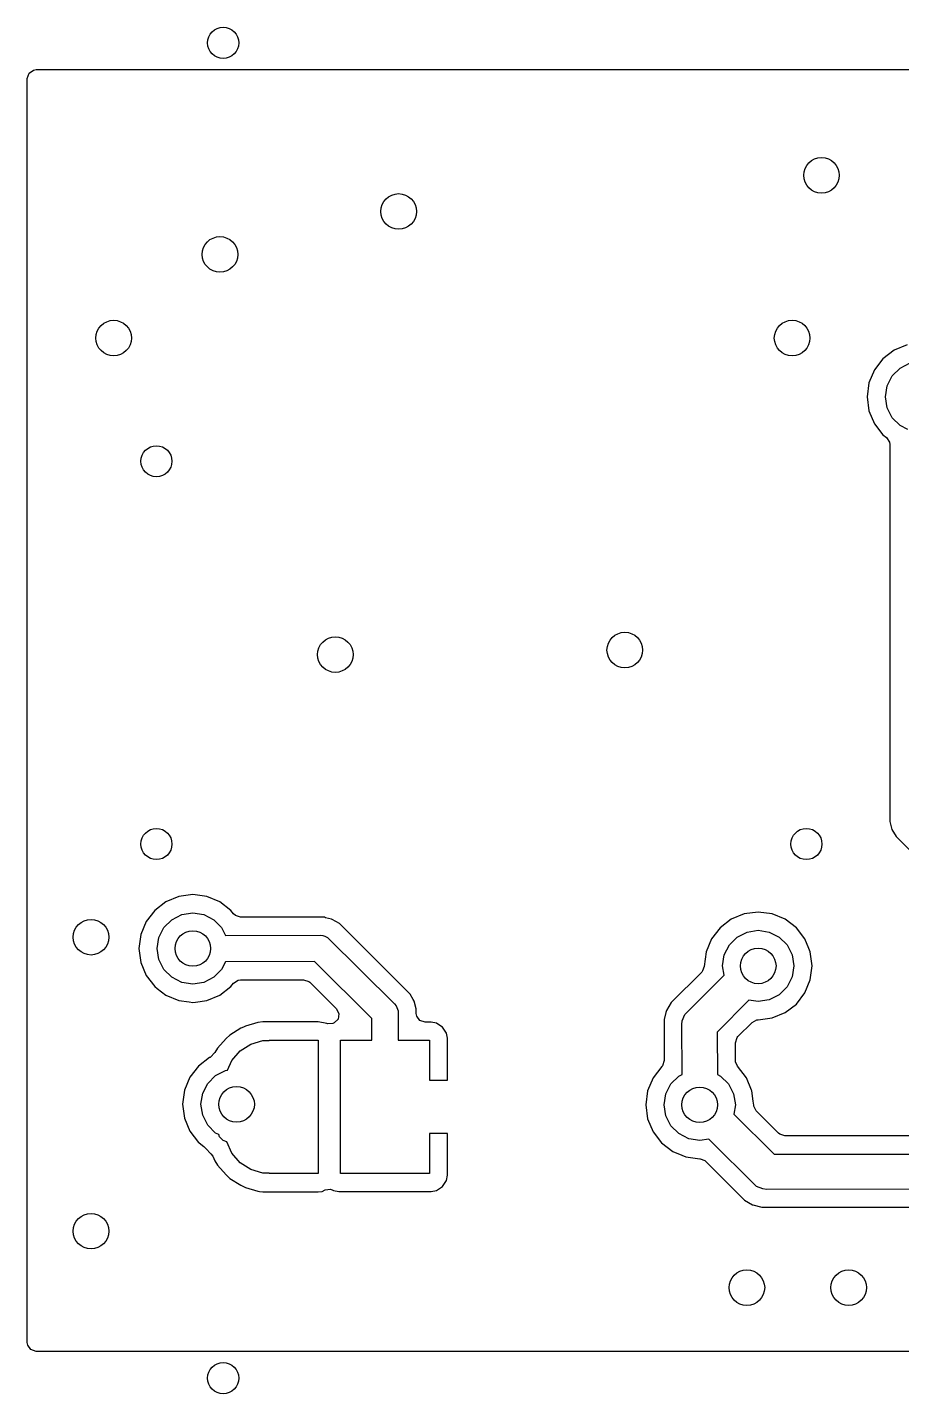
# Model space of a CAD drawing. Extents: x 4.8 to 5.96, y -4.25 to -3.64.
# Drawn here: x 4.802 to 5.188, y -4.247 to -3.643 of the extents above; entities that cross this region are included whole.
import ezdxf

# ---------------------------------------------------------------- set-up
doc = ezdxf.new("R2010")
doc.units = 0
doc.header["$MEASUREMENT"] = 0
doc.layers.add('BLACK', color=7, linetype='CONTINUOUS')

msp = doc.modelspace()

# ---------------------------------------------------------------- linework, layer by layer
at = {"layer": 'BLACK', "linetype": 'CONTINUOUS'}
for p, q in [((4.80258, -3.66289), (4.80452, -3.66147)), ((4.80452, -3.66147), (4.80573, -3.66128)), ((4.80573, -3.66128), (5.95537, -3.66128)), ((4.80183, -3.66518), (4.80258, -3.66289)), ((4.80183, -3.75071), (4.80183, -3.66518)), ((4.80183, -3.806), (4.80183, -3.75071)), ((5.19083, -3.78297), (5.18508, -3.78535)), ((5.18014, -3.78914), (5.17635, -3.79408)), ((5.18508, -3.78535), (5.18014, -3.78914)), ((5.18014, -3.78914), (5.18014, -3.78914)), ((5.18508, -3.78535), (5.18508, -3.78535)), ((5.17635, -3.79408), (5.17397, -3.79983)), ((5.17635, -3.79408), (5.17635, -3.79408)), ((5.18426, -3.79674), (5.18774, -3.79326)), ((5.18774, -3.79326), (5.19213, -3.79102)), ((5.17397, -3.79983), (5.17315, -3.806)), ((5.17397, -3.79983), (5.17397, -3.79983)), ((5.18125, -3.806), (5.18202, -3.80113)), ((5.18202, -3.80113), (5.18426, -3.79674)), ((4.80183, -4.05), (4.80183, -3.806)), ((5.17315, -3.806), (5.17397, -3.81217)), ((5.17315, -3.806), (5.17315, -3.806)), ((5.18202, -3.81087), (5.18125, -3.806)), ((5.17397, -3.81217), (5.17397, -3.81217)), ((5.17397, -3.81217), (5.17635, -3.81792)), ((5.18426, -3.81526), (5.18202, -3.81087)), ((5.17635, -3.81792), (5.17635, -3.81792)), ((5.17635, -3.81792), (5.18014, -3.82286)), ((5.18774, -3.81874), (5.18426, -3.81526)), ((5.1911, -3.82045), (5.18774, -3.81874)), ((5.18014, -3.82286), (5.18014, -3.82286)), ((5.18014, -3.82286), (5.18014, -3.82286)), ((5.18014, -3.82286), (5.18168, -3.82404)), ((5.18168, -3.82404), (5.18304, -3.82603)), ((5.18304, -3.82603), (5.1832, -3.82713)), ((5.1832, -3.82713), (5.1832, -3.99382)), ((5.1832, -3.99382), (5.184, -3.99682)), ((5.184, -3.99682), (5.184, -3.99682)), ((5.184, -3.99682), (5.184, -3.99682)), ((5.184, -3.99682), (5.18414, -3.99733)), ((5.18414, -3.99733), (5.18414, -3.99733)), ((5.18414, -3.99733), (5.18414, -3.99733)), ((5.18414, -3.99733), (5.18596, -4.00047)), ((5.18596, -4.00047), (5.21377, -4.02828)), ((4.86308, -4.02935), (4.85814, -4.03314)), ((4.86883, -4.02697), (4.86308, -4.02935)), ((4.86308, -4.02935), (4.86308, -4.02935)), ((4.875, -4.02615), (4.86883, -4.02697)), ((4.86883, -4.02697), (4.86883, -4.02697)), ((4.88117, -4.02697), (4.875, -4.02615)), ((4.875, -4.02615), (4.875, -4.02615)), ((4.88692, -4.02935), (4.88117, -4.02697)), ((4.88117, -4.02697), (4.88117, -4.02697)), ((4.89186, -4.03314), (4.88692, -4.02935)), ((4.85814, -4.03314), (4.85435, -4.03808)), ((4.85814, -4.03314), (4.85814, -4.03314)), ((4.86574, -4.03726), (4.87013, -4.03502)), ((4.87013, -4.03502), (4.875, -4.03425)), ((4.875, -4.03425), (4.87987, -4.03502)), ((4.87987, -4.03502), (4.88426, -4.03726)), ((4.89303, -4.03466), (4.89186, -4.03314)), ((4.89186, -4.03314), (4.89186, -4.03314)), ((4.89186, -4.03314), (4.89186, -4.03314)), ((4.89304, -4.03468), (4.89303, -4.03466)), ((4.89384, -4.03546), (4.89304, -4.03468)), ((4.89613, -4.0362), (4.89384, -4.03546)), ((4.93316, -4.0362), (4.89613, -4.0362)), ((4.93373, -4.03636), (4.93316, -4.0362)), ((4.93316, -4.0362), (4.93316, -4.0362)), ((4.93631, -4.03705), (4.93373, -4.03636)), ((5.11883, -4.03466), (5.11308, -4.03705)), ((5.125, -4.03385), (5.11883, -4.03466)), ((5.11883, -4.03466), (5.11883, -4.03466)), ((5.13117, -4.03466), (5.125, -4.03385)), ((5.125, -4.03385), (5.125, -4.03385)), ((5.13692, -4.03705), (5.13117, -4.03466)), ((5.13117, -4.03466), (5.13117, -4.03466)), ((4.85435, -4.03808), (4.85197, -4.04383)), ((4.85435, -4.03808), (4.85435, -4.03808)), ((4.86002, -4.04513), (4.86226, -4.04074)), ((4.86226, -4.04074), (4.86574, -4.03726)), ((4.88426, -4.03726), (4.88774, -4.04074)), ((4.88774, -4.04074), (4.88949, -4.04418)), ((4.93666, -4.03714), (4.93631, -4.03705)), ((4.93631, -4.03705), (4.93631, -4.03705)), ((4.93981, -4.03896), (4.93666, -4.03714)), ((4.93666, -4.03714), (4.93666, -4.03714)), ((4.93666, -4.03714), (4.93666, -4.03714)), ((4.97104, -4.07019), (4.93981, -4.03896)), ((5.10814, -4.04084), (5.10435, -4.04577)), ((5.11308, -4.03705), (5.10814, -4.04084)), ((5.10814, -4.04084), (5.10814, -4.04084)), ((5.11308, -4.03705), (5.11308, -4.03705)), ((5.11574, -4.04496), (5.12013, -4.04272)), ((5.12013, -4.04272), (5.125, -4.04195)), ((5.125, -4.04195), (5.12987, -4.04272)), ((5.12987, -4.04272), (5.13426, -4.04496)), ((5.14186, -4.04084), (5.13692, -4.03705)), ((5.14565, -4.04577), (5.14186, -4.04084)), ((5.14186, -4.04084), (5.14186, -4.04084)), ((5.14186, -4.04084), (5.14186, -4.04084)), ((5.14186, -4.04084), (5.14186, -4.04084)), ((5.14186, -4.04084), (5.14186, -4.04084)), ((4.85197, -4.04383), (4.85115, -4.05)), ((4.85197, -4.04383), (4.85197, -4.04383)), ((4.85925, -4.05), (4.86002, -4.04513)), ((4.88949, -4.04418), (4.93134, -4.04409)), ((4.93134, -4.04409), (4.93249, -4.04421)), ((4.93249, -4.04421), (4.93337, -4.04457)), ((4.93337, -4.04457), (4.93462, -4.04509)), ((4.93462, -4.04509), (4.96418, -4.07449)), ((5.10435, -4.04577), (5.10197, -4.05152)), ((5.10435, -4.04577), (5.10435, -4.04577)), ((5.11002, -4.05283), (5.11226, -4.04844)), ((5.11226, -4.04844), (5.11574, -4.04496)), ((5.13426, -4.04496), (5.13774, -4.04844)), ((5.13774, -4.04844), (5.13998, -4.05283)), ((5.14739, -4.04996), (5.14565, -4.04577)), ((5.14565, -4.04577), (5.14565, -4.04577)), ((4.80183, -4.22427), (4.80183, -4.05)), ((4.85115, -4.05), (4.85115, -4.05)), ((4.85115, -4.05), (4.85197, -4.05617)), ((4.86002, -4.05487), (4.85925, -4.05)), ((4.86226, -4.05926), (4.86002, -4.05487)), ((5.10197, -4.05153), (5.10112, -4.05795)), ((5.10197, -4.05152), (5.10197, -4.05153)), ((5.10925, -4.0577), (5.11002, -4.05283)), ((5.13998, -4.05283), (5.14075, -4.0577)), ((5.14803, -4.05153), (5.14739, -4.04996)), ((5.14885, -4.0577), (5.14803, -4.05153)), ((4.85197, -4.05617), (4.85197, -4.05617)), ((4.85197, -4.05617), (4.85435, -4.06192)), ((4.86574, -4.06274), (4.86226, -4.05926)), ((4.88774, -4.05926), (4.88426, -4.06274)), ((4.88946, -4.05588), (4.88774, -4.05926)), ((4.9288, -4.0558), (4.88946, -4.05588)), ((4.9541, -4.08097), (4.9288, -4.0558)), ((5.10001, -4.06039), (5.08652, -4.07387)), ((5.10041, -4.05992), (5.10001, -4.06039)), ((5.10105, -4.05794), (5.10041, -4.05992)), ((5.10112, -4.05795), (5.10105, -4.05794)), ((5.10989, -4.06174), (5.10925, -4.0577)), ((5.14075, -4.0577), (5.13998, -4.06256)), ((5.14803, -4.06387), (5.14885, -4.0577)), ((4.85435, -4.06192), (4.85435, -4.06192)), ((4.85435, -4.06192), (4.85814, -4.06686)), ((4.85814, -4.06686), (4.85814, -4.06686)), ((4.85814, -4.06686), (4.85814, -4.06686)), ((4.85814, -4.06686), (4.85814, -4.06686)), ((4.85814, -4.06686), (4.85929, -4.06775)), ((4.87013, -4.06498), (4.86574, -4.06274)), ((4.875, -4.06575), (4.87013, -4.06498)), ((4.87987, -4.06498), (4.875, -4.06575)), ((4.88426, -4.06274), (4.87987, -4.06498)), ((4.88692, -4.07065), (4.89186, -4.06686)), ((4.89186, -4.06686), (4.89304, -4.06532)), ((4.89304, -4.06532), (4.89503, -4.06396)), ((4.89503, -4.06396), (4.89613, -4.0638)), ((4.89613, -4.0638), (4.92401, -4.0638)), ((4.92401, -4.0638), (4.9263, -4.06454)), ((4.9263, -4.06454), (4.92676, -4.06494)), ((4.92676, -4.06494), (4.9385, -4.07668)), ((5.09259, -4.07918), (5.10989, -4.06174)), ((5.13774, -4.06695), (5.13426, -4.07044)), ((5.13998, -4.06256), (5.13774, -4.06695)), ((5.14565, -4.06962), (5.14803, -4.06387)), ((4.85929, -4.06775), (4.86308, -4.07065)), ((4.86308, -4.07065), (4.86883, -4.07303)), ((4.86883, -4.07303), (4.87346, -4.07364)), ((4.87623, -4.07368), (4.88117, -4.07303)), ((4.88117, -4.07303), (4.88692, -4.07065)), ((4.97239, -4.07253), (4.97104, -4.07019)), ((4.97286, -4.07334), (4.97239, -4.07253)), ((5.12091, -4.0728), (5.10688, -4.08693)), ((5.125, -4.07344), (5.12091, -4.0728)), ((5.12987, -4.07267), (5.125, -4.07344)), ((5.13426, -4.07044), (5.12987, -4.07267)), ((5.14186, -4.07456), (5.14565, -4.06962)), ((4.87346, -4.07364), (4.875, -4.07385)), ((4.875, -4.07385), (4.87623, -4.07368)), ((4.875, -4.07385), (4.875, -4.07385)), ((4.875, -4.07385), (4.875, -4.07385)), ((4.9385, -4.07668), (4.9396, -4.07882)), ((4.9396, -4.07882), (4.93922, -4.0812)), ((4.96418, -4.07449), (4.96491, -4.07538)), ((4.96491, -4.07538), (4.96521, -4.07611)), ((4.96521, -4.07611), (4.96579, -4.07751)), ((4.96579, -4.07751), (4.96583, -4.09047)), ((4.97375, -4.07668), (4.97286, -4.07334)), ((4.9738, -4.07684), (4.97375, -4.07668)), ((4.9738, -4.07868), (4.9738, -4.07684)), ((4.97399, -4.07989), (4.9738, -4.07868)), ((5.08421, -4.07835), (5.08339, -4.08143)), ((5.08445, -4.07747), (5.08421, -4.07835)), ((5.08652, -4.07388), (5.08445, -4.07747)), ((5.08652, -4.07387), (5.08652, -4.07388)), ((5.09142, -4.08202), (5.09259, -4.07918)), ((5.13117, -4.08073), (5.13692, -4.07835)), ((5.13692, -4.07835), (5.14186, -4.07456)), ((4.89618, -4.08526), (4.89142, -4.08832)), ((4.89737, -4.08472), (4.89618, -4.08526)), ((4.89618, -4.08526), (4.89618, -4.08526)), ((4.89828, -4.0843), (4.89737, -4.08472)), ((4.90371, -4.08271), (4.89828, -4.0843)), ((4.89828, -4.0843), (4.89828, -4.0843)), ((4.89828, -4.0843), (4.89828, -4.0843)), ((4.90599, -4.08238), (4.90371, -4.08271)), ((4.90371, -4.08271), (4.90371, -4.08271)), ((4.93047, -4.08238), (4.90599, -4.08238)), ((4.90599, -4.08238), (4.90599, -4.08238)), ((4.93421, -4.08323), (4.93047, -4.08238)), ((4.93453, -4.08335), (4.93421, -4.08323)), ((4.93693, -4.08316), (4.93453, -4.08335)), ((4.93724, -4.08304), (4.93693, -4.08316)), ((4.93752, -4.08291), (4.93724, -4.08304)), ((4.93922, -4.0812), (4.93752, -4.08291)), ((4.95413, -4.09047), (4.9541, -4.08097)), ((4.97541, -4.08183), (4.97399, -4.07989)), ((4.9777, -4.08258), (4.97541, -4.08183)), ((4.98046, -4.08258), (4.9777, -4.08258)), ((4.98276, -4.08304), (4.98046, -4.08258)), ((4.98046, -4.08258), (4.98046, -4.08258)), ((4.98046, -4.08258), (4.98046, -4.08258)), ((4.98276, -4.08304), (4.98276, -4.08304)), ((4.98276, -4.08304), (4.98276, -4.08304)), ((4.98276, -4.08304), (4.98276, -4.08304)), ((4.98466, -4.0843), (4.98276, -4.08304)), ((4.98538, -4.08478), (4.98466, -4.0843)), ((4.98712, -4.08739), (4.98538, -4.08478)), ((5.08339, -4.08143), (5.08337, -4.08148)), ((5.08337, -4.08148), (5.08337, -4.09957)), ((5.08339, -4.08143), (5.08339, -4.08143)), ((5.09127, -4.08356), (5.09142, -4.08202)), ((5.09136, -4.10565), (5.09127, -4.08356)), ((5.11605, -4.08895), (5.12231, -4.08268)), ((5.12231, -4.08268), (5.12446, -4.08159)), ((5.12446, -4.08159), (5.1249, -4.08156)), ((5.1249, -4.08156), (5.125, -4.08154)), ((5.125, -4.08154), (5.13117, -4.08073)), ((5.125, -4.08154), (5.125, -4.08154)), ((4.88968, -4.08983), (4.88597, -4.09411)), ((4.89142, -4.08832), (4.88968, -4.08983)), ((4.88968, -4.08983), (4.88968, -4.08983)), ((4.89142, -4.08832), (4.89142, -4.08832)), ((4.90064, -4.09225), (4.90602, -4.09067)), ((4.90602, -4.09067), (4.90882, -4.09067)), ((4.90882, -4.09067), (4.90882, -4.09047)), ((4.90882, -4.09047), (4.93047, -4.09047)), ((4.93047, -4.09047), (4.93047, -4.14953)), ((4.94031, -4.14953), (4.94031, -4.09047)), ((4.94031, -4.09047), (4.95413, -4.09047)), ((4.96583, -4.09047), (4.97969, -4.09047)), ((4.97969, -4.09047), (4.97969, -4.10819)), ((4.98758, -4.08969), (4.98712, -4.08739)), ((4.98758, -4.10819), (4.98758, -4.08969)), ((5.10688, -4.08693), (5.10696, -4.10567)), ((5.11491, -4.0917), (5.11565, -4.08941)), ((5.11565, -4.08941), (5.11605, -4.08895)), ((4.88466, -4.09619), (4.88303, -4.09796)), ((4.88473, -4.09604), (4.88466, -4.09619)), ((4.88597, -4.09411), (4.88473, -4.09604)), ((4.88597, -4.09411), (4.88597, -4.09411)), ((4.89226, -4.09951), (4.89593, -4.09528)), ((4.89593, -4.09528), (4.90064, -4.09225)), ((5.11491, -4.09957), (5.11491, -4.0917)), ((4.87749, -4.10203), (4.8737, -4.10697)), ((4.88243, -4.09824), (4.87749, -4.10203)), ((4.87749, -4.10203), (4.87749, -4.10203)), ((4.88261, -4.09817), (4.88243, -4.09824)), ((4.88303, -4.09796), (4.88261, -4.09817)), ((4.89031, -4.10379), (4.89226, -4.09951)), ((5.08234, -4.1022), (5.07849, -4.10722)), ((5.08263, -4.10186), (5.08234, -4.1022)), ((5.08337, -4.09957), (5.08263, -4.10186)), ((5.11496, -4.10018), (5.11491, -4.09957)), ((5.1159, -4.10203), (5.11496, -4.10018)), ((5.11585, -4.10208), (5.1159, -4.10203)), ((5.11979, -4.10722), (5.11585, -4.10208)), ((4.8737, -4.10697), (4.87132, -4.11272)), ((4.8737, -4.10697), (4.8737, -4.10697)), ((4.88161, -4.10964), (4.88509, -4.10616)), ((4.88509, -4.10616), (4.88948, -4.10392)), ((4.88948, -4.10392), (4.89031, -4.10379)), ((4.97969, -4.10819), (4.98758, -4.10819)), ((5.07849, -4.10722), (5.07611, -4.11297)), ((5.07849, -4.10722), (5.07849, -4.10722)), ((5.0864, -4.10988), (5.08988, -4.1064)), ((5.08988, -4.1064), (5.09136, -4.10565)), ((5.10696, -4.10567), (5.1084, -4.1064)), ((5.1084, -4.1064), (5.11188, -4.10988)), ((5.12207, -4.11272), (5.11979, -4.10722)), ((5.11979, -4.10722), (5.11979, -4.10722)), ((4.87132, -4.11272), (4.8705, -4.1189)), ((4.87132, -4.11272), (4.87132, -4.11272)), ((4.8786, -4.1189), (4.87937, -4.11403)), ((4.87937, -4.11403), (4.88161, -4.10964)), ((5.07611, -4.11297), (5.07529, -4.11914)), ((5.07611, -4.11297), (5.07611, -4.11297)), ((5.08339, -4.11914), (5.08416, -4.11427)), ((5.08416, -4.11427), (5.0864, -4.10988)), ((5.11188, -4.10988), (5.11412, -4.11427)), ((5.11412, -4.11427), (5.11489, -4.11914)), ((5.12217, -4.11297), (5.12207, -4.11272)), ((5.12278, -4.11755), (5.12217, -4.11297)), ((4.8705, -4.1189), (4.8705, -4.1189)), ((4.8705, -4.1189), (4.87132, -4.12507)), ((4.87937, -4.12376), (4.8786, -4.1189)), ((5.07529, -4.11914), (5.07529, -4.11914)), ((5.07529, -4.11914), (5.07611, -4.12531)), ((5.08416, -4.12401), (5.08339, -4.11914)), ((5.11489, -4.11914), (5.11424, -4.12324)), ((5.123, -4.11924), (5.12278, -4.11755)), ((5.12303, -4.11968), (5.123, -4.11924)), ((5.12413, -4.12183), (5.12303, -4.11968)), ((4.87132, -4.12507), (4.87132, -4.12507)), ((4.87132, -4.12507), (4.8737, -4.13082)), ((4.88161, -4.12815), (4.87937, -4.12376)), ((5.07611, -4.12531), (5.07611, -4.12531)), ((5.07611, -4.12531), (5.07849, -4.13106)), ((5.0864, -4.1284), (5.08416, -4.12401)), ((5.11424, -4.12324), (5.13204, -4.14092)), ((5.13403, -4.13173), (5.12413, -4.12183)), ((4.8737, -4.13082), (4.8737, -4.13082)), ((4.8737, -4.13082), (4.87749, -4.13576)), ((4.88509, -4.13164), (4.88161, -4.12815)), ((4.88645, -4.13233), (4.88509, -4.13164)), ((4.88684, -4.13328), (4.88645, -4.13233)), ((4.88847, -4.13491), (4.88684, -4.13328)), ((4.98758, -4.13181), (4.97969, -4.13181)), ((4.97969, -4.13181), (4.97969, -4.14953)), ((4.98758, -4.15031), (4.98758, -4.13181)), ((5.07849, -4.13106), (5.07849, -4.13106)), ((5.07849, -4.13106), (5.08228, -4.136)), ((5.08988, -4.13188), (5.0864, -4.1284)), ((5.09427, -4.13412), (5.08988, -4.13188)), ((5.1345, -4.13213), (5.13403, -4.13173)), ((5.13679, -4.13287), (5.1345, -4.13213)), ((5.51421, -4.13287), (5.13679, -4.13287)), ((4.87749, -4.13576), (4.87749, -4.13576)), ((4.87749, -4.13576), (4.87781, -4.136)), ((4.87781, -4.136), (4.87985, -4.13757)), ((4.87985, -4.13757), (4.88057, -4.13829)), ((4.88057, -4.13829), (4.88071, -4.13847)), ((4.88071, -4.13847), (4.88071, -4.13847)), ((4.88071, -4.13847), (4.88071, -4.13847)), ((4.88071, -4.13847), (4.883, -4.14076)), ((4.89, -4.13554), (4.88847, -4.13491)), ((4.89226, -4.14049), (4.89, -4.13554)), ((5.08228, -4.136), (5.08228, -4.136)), ((5.08228, -4.136), (5.08722, -4.13979)), ((5.09914, -4.13489), (5.09427, -4.13412)), ((5.10318, -4.13425), (5.09914, -4.13489)), ((5.12427, -4.15519), (5.10318, -4.13425)), ((4.883, -4.14076), (4.88379, -4.1419)), ((4.88379, -4.1419), (4.88473, -4.14396)), ((4.88473, -4.14396), (4.88473, -4.14396)), ((4.88473, -4.14396), (4.88473, -4.14396)), ((4.88473, -4.14396), (4.88597, -4.14589)), ((4.89593, -4.14472), (4.89226, -4.14049)), ((4.90064, -4.14775), (4.89593, -4.14472)), ((5.08722, -4.13979), (5.08722, -4.13979)), ((5.08722, -4.13979), (5.08722, -4.13979)), ((5.08722, -4.13979), (5.0912, -4.14144)), ((5.0912, -4.14144), (5.09297, -4.14217)), ((5.09297, -4.14217), (5.09914, -4.14299)), ((5.09914, -4.14299), (5.09939, -4.14302)), ((5.09939, -4.14302), (5.09938, -4.14309)), ((5.09938, -4.14309), (5.10136, -4.14373)), ((5.10136, -4.14373), (5.10183, -4.14413)), ((5.10183, -4.14413), (5.11589, -4.15819)), ((5.13204, -4.14092), (5.51929, -4.14077)), ((4.88597, -4.14589), (4.88597, -4.14589)), ((4.88597, -4.14589), (4.88968, -4.15017)), ((4.88968, -4.15017), (4.88968, -4.15017)), ((4.88968, -4.15017), (4.89096, -4.15128)), ((4.89096, -4.15128), (4.89142, -4.15168)), ((4.89142, -4.15168), (4.89142, -4.15168)), ((4.89142, -4.15168), (4.89618, -4.15474)), ((4.90602, -4.14933), (4.90064, -4.14775)), ((4.90882, -4.14933), (4.90602, -4.14933)), ((4.90882, -4.14953), (4.90882, -4.14933)), ((4.93047, -4.14953), (4.90882, -4.14953)), ((4.97969, -4.14953), (4.94031, -4.14953)), ((4.98712, -4.15261), (4.98758, -4.15031)), ((4.89618, -4.15474), (4.89618, -4.15474)), ((4.89618, -4.15474), (4.89618, -4.15474)), ((4.89618, -4.15474), (4.89828, -4.1557)), ((4.89828, -4.1557), (4.90371, -4.15729)), ((4.90371, -4.15729), (4.90447, -4.1574)), ((4.90447, -4.1574), (4.90599, -4.15762)), ((4.90599, -4.15762), (4.90599, -4.15762)), ((4.90599, -4.15762), (4.93047, -4.15762)), ((4.93047, -4.15762), (4.93227, -4.15742)), ((4.93047, -4.15762), (4.93047, -4.15762)), ((4.93227, -4.15742), (4.93354, -4.1568)), ((4.93354, -4.1568), (4.93593, -4.15648)), ((4.93593, -4.15648), (4.93686, -4.15686)), ((4.93686, -4.15686), (4.93688, -4.15682)), ((4.93688, -4.15682), (4.93723, -4.15696)), ((4.93723, -4.15696), (4.93724, -4.15696)), ((4.93724, -4.15696), (4.93954, -4.15742)), ((4.93954, -4.15742), (4.93954, -4.15742)), ((4.93954, -4.15742), (4.98046, -4.15742)), ((4.98046, -4.15742), (4.98276, -4.15696)), ((4.98046, -4.15742), (4.98046, -4.15742)), ((4.98276, -4.15696), (4.98538, -4.15522)), ((4.98538, -4.15522), (4.98712, -4.15261)), ((5.1271, -4.15636), (5.12427, -4.15519)), ((5.12864, -4.15652), (5.1271, -4.15636)), ((5.5239, -4.15636), (5.12864, -4.15652)), ((5.11589, -4.15819), (5.11589, -4.15819)), ((5.11589, -4.15819), (5.11589, -4.15819)), ((5.11589, -4.15819), (5.11602, -4.15832)), ((5.11602, -4.15832), (5.11602, -4.15832)), ((5.11602, -4.15832), (5.11896, -4.16126)), ((5.11896, -4.16126), (5.11896, -4.16126)), ((5.11896, -4.16126), (5.12255, -4.16333)), ((5.12255, -4.16333), (5.12256, -4.16333)), ((5.12256, -4.16333), (5.12657, -4.16441)), ((5.12657, -4.16441), (5.12657, -4.16441)), ((5.12657, -4.16441), (5.12657, -4.16441)), ((5.12657, -4.16441), (5.13096, -4.16441)), ((5.13096, -4.16441), (5.13096, -4.16441)), ((5.13096, -4.16441), (5.52443, -4.16441)), ((4.80202, -4.22548), (4.80183, -4.22427)), ((4.80344, -4.22742), (4.80202, -4.22548)), ((4.80573, -4.22817), (4.80344, -4.22742)), ((5.95537, -4.22817), (4.80573, -4.22817))]:
    msp.add_line(p, q, dxfattribs=at)
at = {"layer": 'BLACK'}
for centre, radius in [((4.88843, -3.64945), 0.00689), ((5.153, -3.708), 0.00787), ((4.966, -3.724), 0.00787), ((4.887, -3.743), 0.00787), ((4.84, -3.78), 0.00787), ((5.14, -3.78), 0.00787), ((4.8589, -3.83449), 0.00689), ((4.938, -3.92), 0.00787), ((5.066, -3.918), 0.00787), ((4.8589, -4.00378), 0.00689), ((5.1463, -4.00378), 0.00689), ((4.83, -4.045), 0.00787), ((4.875, -4.05), 0.00787), ((5.125, -4.0577), 0.00787), ((4.89435, -4.1189), 0.00787), ((5.09914, -4.11914), 0.00787), ((4.83, -4.175), 0.00787), ((5.12, -4.2), 0.00787), ((5.165, -4.2), 0.00787), ((4.88843, -4.24), 0.00689)]:
    msp.add_circle(centre, radius, dxfattribs=at)

doc.saveas('drawing.dxf')
